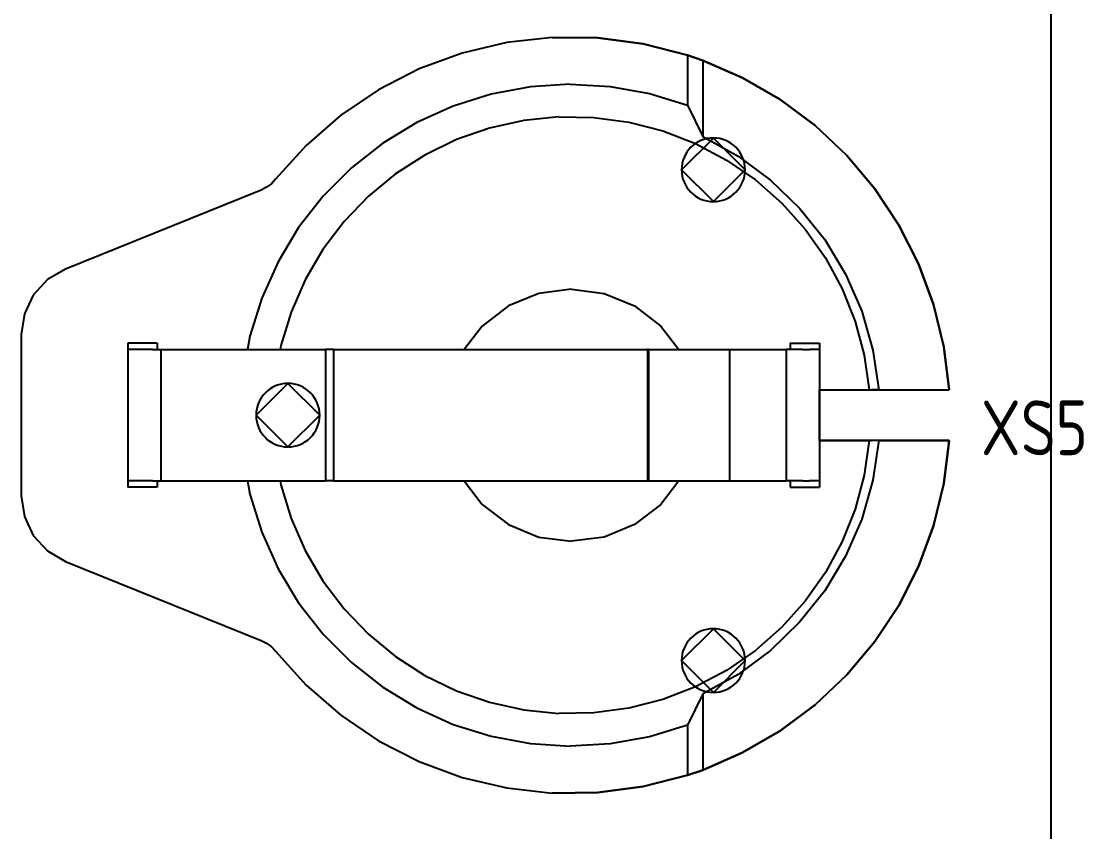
# Model space of a CAD drawing. Header units: inches. Extents: x 0 to 841, y -594 to 0.
# Drawn here: x 367.84 to 394.56, y -207.42 to -187.01 of the extents above; entities that cross this region are included whole.
import ezdxf

# ---------------------------------------------------------------- set-up
doc = ezdxf.new("R2010")
doc.units = ezdxf.units.IN
doc.header["$MEASUREMENT"] = 0
doc.styles.add('GOST type A0', font='gost.TTF', dxfattribs={"height": 2.116667})

msp = doc.modelspace()

# ---------------------------------------------------------------- linework, layer by layer
at = {"color": 7}
for p, q in [((393.746, -241.354), (393.746, -60.754)), ((380.048, -187.549), (378.928, -187.814)), ((380.048, -187.549), (378.928, -187.814)), ((380.048, -187.549), (378.928, -187.814)), ((380.048, -187.549), (378.928, -187.814)), ((381.192, -187.42), (380.048, -187.549)), ((381.192, -187.42), (380.048, -187.549)), ((381.192, -187.42), (380.048, -187.549)), ((381.192, -187.42), (380.048, -187.549)), ((382.343, -187.431), (381.192, -187.42)), ((381.192, -187.42), (382.343, -187.431)), ((382.343, -187.431), (381.192, -187.42)), ((381.192, -187.42), (382.343, -187.431)), ((383.484, -187.581), (382.343, -187.431)), ((382.343, -187.431), (383.484, -187.581)), ((383.484, -187.581), (382.343, -187.431)), ((382.343, -187.431), (383.484, -187.581)), ((384.599, -187.867), (383.484, -187.581)), ((383.484, -187.581), (384.599, -187.867)), ((384.599, -187.867), (383.484, -187.581)), ((383.484, -187.581), (384.599, -187.867)), ((378.928, -187.814), (377.848, -188.212)), ((378.928, -187.814), (377.848, -188.212)), ((378.928, -187.814), (377.848, -188.212)), ((378.928, -187.814), (377.848, -188.212)), ((384.98, -187.999), (384.599, -187.867)), ((384.599, -187.867), (384.599, -189.128)), ((384.599, -187.867), (384.98, -187.999)), ((384.98, -187.999), (384.599, -187.867)), ((384.599, -187.867), (384.599, -189.128)), ((384.599, -187.867), (384.98, -187.999)), ((385.983, -188.437), (384.98, -187.999)), ((384.98, -187.999), (384.98, -189.916)), ((384.98, -187.999), (385.983, -188.437)), ((385.983, -188.437), (384.98, -187.999)), ((384.98, -187.999), (384.98, -189.916)), ((384.98, -187.999), (385.983, -188.437)), ((377.848, -188.212), (376.824, -188.738)), ((377.848, -188.212), (376.824, -188.738)), ((377.848, -188.212), (376.824, -188.738)), ((377.848, -188.212), (376.824, -188.738)), ((386.93, -188.987), (385.983, -188.437)), ((385.983, -188.437), (386.93, -188.987)), ((386.93, -188.987), (385.983, -188.437)), ((385.983, -188.437), (386.93, -188.987)), ((380.646, -188.664), (379.659, -188.848)), ((380.646, -188.664), (379.659, -188.848)), ((381.648, -188.6), (380.646, -188.664)), ((381.648, -188.6), (380.646, -188.664)), ((381.648, -188.6), (382.651, -188.657)), ((381.648, -188.6), (382.651, -188.657)), ((382.651, -188.657), (383.639, -188.834)), ((382.651, -188.657), (383.639, -188.834)), ((376.824, -188.738), (375.871, -189.383)), ((376.824, -188.738), (375.871, -189.383)), ((376.824, -188.738), (375.871, -189.383)), ((376.824, -188.738), (375.871, -189.383)), ((379.659, -188.848), (378.702, -189.149)), ((379.659, -188.848), (378.702, -189.149)), ((383.639, -188.834), (384.599, -189.128)), ((383.639, -188.834), (384.599, -189.128)), ((378.702, -189.149), (377.787, -189.564)), ((378.702, -189.149), (377.787, -189.564)), ((384.599, -189.128), (384.98, -189.916)), ((384.599, -189.128), (384.98, -189.916)), ((387.807, -189.642), (386.93, -188.987)), ((386.93, -188.987), (387.807, -189.642)), ((387.807, -189.642), (386.93, -188.987)), ((386.93, -188.987), (387.807, -189.642)), ((375.871, -189.383), (375.002, -190.139)), ((375.871, -189.383), (375.002, -190.139)), ((375.871, -189.383), (375.002, -190.139)), ((375.871, -189.383), (375.002, -190.139)), ((381.36, -189.423), (380.481, -189.512)), ((381.36, -189.423), (380.481, -189.512)), ((381.36, -189.423), (382.243, -189.438)), ((381.36, -189.423), (382.243, -189.438)), ((382.243, -189.438), (383.119, -189.556)), ((382.243, -189.438), (383.119, -189.556)), ((377.787, -189.564), (376.929, -190.085)), ((377.787, -189.564), (376.929, -190.085)), ((379.619, -189.704), (378.785, -189.995)), ((379.619, -189.704), (378.785, -189.995)), ((380.481, -189.512), (379.619, -189.704)), ((380.481, -189.512), (379.619, -189.704)), ((383.119, -189.556), (383.974, -189.776)), ((383.119, -189.556), (383.974, -189.776)), ((383.974, -189.776), (384.798, -190.094)), ((383.974, -189.776), (384.798, -190.094)), ((388.603, -190.393), (387.807, -189.642)), ((387.807, -189.642), (388.603, -190.393)), ((388.603, -190.393), (387.807, -189.642)), ((387.807, -189.642), (388.603, -190.393)), ((378.785, -189.995), (377.991, -190.382)), ((378.785, -189.995), (377.991, -190.382)), ((385.246, -189.954), (384.446, -190.754)), ((384.98, -189.916), (385.869, -190.408)), ((384.98, -189.916), (385.869, -190.408)), ((386.046, -190.754), (385.246, -189.954)), ((375.002, -190.139), (374.231, -190.994)), ((375.002, -190.139), (374.231, -190.994)), ((375.002, -190.139), (374.231, -190.994)), ((375.002, -190.139), (374.231, -190.994)), ((376.929, -190.085), (376.14, -190.706)), ((376.929, -190.085), (376.14, -190.706)), ((384.798, -190.094), (385.579, -190.508)), ((384.798, -190.094), (385.579, -190.508)), ((377.991, -190.382), (377.248, -190.86)), ((377.991, -190.382), (377.248, -190.86)), ((385.579, -190.508), (386.305, -191.01)), ((385.579, -190.508), (386.305, -191.01)), ((385.869, -190.408), (386.686, -191.012)), ((385.869, -190.408), (386.686, -191.012)), ((389.308, -191.231), (388.603, -190.393)), ((388.603, -190.393), (389.308, -191.231)), ((389.308, -191.231), (388.603, -190.393)), ((388.603, -190.393), (389.308, -191.231)), ((376.14, -190.706), (375.431, -191.417)), ((376.14, -190.706), (375.431, -191.417)), ((384.446, -190.754), (385.246, -191.554)), ((385.246, -191.554), (386.046, -190.754)), ((374.127, -191.104), (374.005, -191.195)), ((374.127, -191.104), (374.005, -191.195)), ((374.127, -191.104), (374.005, -191.195)), ((374.127, -191.104), (374.005, -191.195)), ((374.231, -190.994), (374.127, -191.104)), ((374.231, -190.994), (374.127, -191.104)), ((374.231, -190.994), (374.127, -191.104)), ((374.231, -190.994), (374.127, -191.104)), ((377.248, -190.86), (376.567, -191.422)), ((377.248, -190.86), (376.567, -191.422)), ((386.305, -191.01), (386.968, -191.593)), ((386.305, -191.01), (386.968, -191.593)), ((386.686, -191.012), (387.417, -191.718)), ((386.686, -191.012), (387.417, -191.718)), ((373.869, -191.264), (368.947, -193.253)), ((373.869, -191.264), (368.947, -193.253)), ((373.869, -191.264), (368.947, -193.253)), ((373.869, -191.264), (368.947, -193.253)), ((374.005, -191.195), (373.869, -191.264)), ((374.005, -191.195), (373.869, -191.264)), ((374.005, -191.195), (373.869, -191.264)), ((374.005, -191.195), (373.869, -191.264)), ((389.912, -192.145), (389.308, -191.231)), ((389.308, -191.231), (389.912, -192.145)), ((389.912, -192.145), (389.308, -191.231)), ((389.308, -191.231), (389.912, -192.145)), ((375.431, -191.417), (374.813, -192.208)), ((375.431, -191.417), (374.813, -192.208)), ((376.567, -191.422), (375.955, -192.059)), ((376.567, -191.422), (375.955, -192.059)), ((386.968, -191.593), (387.558, -192.251)), ((386.968, -191.593), (387.558, -192.251)), ((387.417, -191.718), (388.05, -192.513)), ((387.417, -191.718), (388.05, -192.513)), ((375.955, -192.059), (375.423, -192.764)), ((375.955, -192.059), (375.423, -192.764)), ((390.407, -193.121), (389.912, -192.145)), ((389.912, -192.145), (390.407, -193.121)), ((390.407, -193.121), (389.912, -192.145)), ((389.912, -192.145), (390.407, -193.121)), ((374.813, -192.208), (374.295, -193.068)), ((374.813, -192.208), (374.295, -193.068)), ((387.558, -192.251), (388.067, -192.973)), ((387.558, -192.251), (388.067, -192.973)), ((388.05, -192.513), (388.573, -193.384)), ((388.05, -192.513), (388.573, -193.384)), ((375.423, -192.764), (374.977, -193.527)), ((375.423, -192.764), (374.977, -193.527)), ((388.067, -192.973), (388.487, -193.75)), ((388.067, -192.973), (388.487, -193.75)), ((374.295, -193.068), (373.884, -193.984)), ((374.295, -193.068), (373.884, -193.984)), ((390.787, -194.148), (390.407, -193.121)), ((390.407, -193.121), (390.787, -194.148)), ((390.787, -194.148), (390.407, -193.121)), ((390.407, -193.121), (390.787, -194.148)), ((368.947, -193.253), (368.494, -193.519)), ((368.947, -193.253), (368.494, -193.519)), ((368.947, -193.253), (368.494, -193.519)), ((368.947, -193.253), (368.494, -193.519)), ((388.573, -193.384), (388.978, -194.316)), ((388.573, -193.384), (388.978, -194.316)), ((368.494, -193.519), (368.139, -193.907)), ((368.494, -193.519), (368.139, -193.907)), ((368.494, -193.519), (368.139, -193.907)), ((368.494, -193.519), (368.139, -193.907)), ((374.977, -193.527), (374.624, -194.336)), ((374.977, -193.527), (374.624, -194.336)), ((381.678, -193.758), (380.856, -193.866)), ((381.678, -193.758), (380.856, -193.866)), ((381.678, -193.758), (382.5, -193.866)), ((381.678, -193.758), (382.5, -193.866)), ((388.487, -193.75), (388.814, -194.57)), ((388.487, -193.75), (388.814, -194.57)), ((368.139, -193.907), (367.913, -194.381)), ((368.139, -193.907), (367.913, -194.381)), ((368.139, -193.907), (367.913, -194.381)), ((368.139, -193.907), (367.913, -194.381)), ((373.884, -193.984), (373.586, -194.943)), ((373.884, -193.984), (373.586, -194.943)), ((380.856, -193.866), (380.09, -194.183)), ((380.856, -193.866), (380.09, -194.183)), ((382.5, -193.866), (383.265, -194.183)), ((382.5, -193.866), (383.265, -194.183)), ((380.09, -194.183), (379.433, -194.688)), ((380.09, -194.183), (379.433, -194.688)), ((383.265, -194.183), (383.923, -194.688)), ((383.265, -194.183), (383.923, -194.688)), ((388.978, -194.316), (389.258, -195.293)), ((388.978, -194.316), (389.258, -195.293)), ((391.046, -195.212), (390.787, -194.148)), ((390.787, -194.148), (391.046, -195.212)), ((391.046, -195.212), (390.787, -194.148)), ((390.787, -194.148), (391.046, -195.212)), ((367.913, -194.381), (367.835, -194.901)), ((367.913, -194.381), (367.835, -194.901)), ((367.913, -194.381), (367.835, -194.901)), ((367.913, -194.381), (367.835, -194.901)), ((374.624, -194.336), (374.368, -195.182)), ((374.624, -194.336), (374.368, -195.182)), ((388.814, -194.57), (389.042, -195.424)), ((388.814, -194.57), (389.042, -195.424)), ((379.433, -194.688), (378.977, -195.282)), ((379.433, -194.688), (378.977, -195.282)), ((383.923, -194.688), (384.379, -195.282)), ((383.923, -194.688), (384.379, -195.282)), ((367.835, -194.901), (367.835, -198.965)), ((367.835, -194.901), (367.835, -198.965)), ((367.835, -194.901), (367.835, -198.965)), ((367.835, -194.901), (367.835, -198.965)), ((373.586, -194.943), (373.524, -195.282)), ((373.586, -194.943), (373.524, -195.282)), ((371.251, -195.123), (370.515, -195.123)), ((370.515, -195.123), (370.515, -198.743)), ((371.251, -195.123), (370.515, -195.123)), ((370.515, -195.123), (370.515, -198.743)), ((370.543, -195.282), (370.515, -195.282)), ((370.543, -195.282), (370.515, -195.282)), ((370.627, -195.282), (370.543, -195.282)), ((370.627, -195.282), (370.543, -195.282)), ((370.76, -195.282), (370.627, -195.282)), ((370.76, -195.282), (370.627, -195.282)), ((370.933, -195.282), (370.76, -195.282)), ((370.933, -195.282), (370.76, -195.282)), ((371.135, -195.282), (370.933, -195.282)), ((371.135, -195.282), (370.933, -195.282)), ((371.135, -195.282), (371.351, -195.282)), ((371.135, -195.282), (371.351, -195.282)), ((371.251, -195.123), (371.251, -195.282)), ((371.251, -195.123), (371.251, -195.282)), ((371.351, -195.282), (375.493, -195.282)), ((371.351, -195.282), (371.351, -198.584)), ((371.351, -195.282), (375.493, -195.282)), ((371.351, -195.282), (371.351, -198.584)), ((374.368, -195.182), (374.35, -195.282)), ((374.368, -195.182), (374.35, -195.282)), ((375.56, -195.282), (375.493, -195.282)), ((375.493, -195.282), (375.493, -198.584)), ((375.56, -195.282), (375.493, -195.282)), ((375.493, -195.282), (375.493, -198.584)), ((375.627, -195.282), (375.56, -195.282)), ((375.627, -195.282), (375.56, -195.282)), ((375.693, -195.282), (375.627, -195.282)), ((375.693, -195.282), (375.627, -195.282)), ((375.693, -195.282), (383.587, -195.282)), ((375.693, -195.282), (375.693, -198.584)), ((375.693, -195.282), (383.587, -195.282)), ((375.693, -195.282), (375.693, -198.584)), ((383.595, -195.282), (383.587, -195.282)), ((383.587, -195.282), (387.077, -195.282)), ((383.587, -195.282), (383.587, -198.584)), ((383.595, -195.282), (383.587, -195.282)), ((383.587, -195.282), (387.077, -195.282)), ((383.587, -195.282), (383.587, -198.584)), ((383.603, -195.282), (383.595, -195.282)), ((383.603, -195.282), (383.595, -195.282)), ((383.611, -195.282), (383.603, -195.282)), ((383.611, -195.282), (383.603, -195.282)), ((383.611, -195.282), (385.649, -195.282)), ((383.611, -195.282), (383.611, -198.584)), ((383.611, -195.282), (385.649, -195.282)), ((383.611, -195.282), (383.611, -198.584)), ((385.649, -195.282), (385.649, -198.584)), ((385.649, -195.282), (385.649, -198.584)), ((387.294, -195.282), (387.077, -195.282)), ((387.077, -195.282), (387.077, -198.584)), ((387.294, -195.282), (387.077, -195.282)), ((387.077, -195.282), (387.077, -198.584)), ((387.177, -195.123), (387.914, -195.123)), ((387.177, -195.123), (387.177, -195.282)), ((387.177, -195.123), (387.914, -195.123)), ((387.177, -195.123), (387.177, -195.282)), ((387.495, -195.282), (387.294, -195.282)), ((387.495, -195.282), (387.294, -195.282)), ((387.495, -195.282), (387.669, -195.282)), ((387.495, -195.282), (387.669, -195.282)), ((387.802, -195.282), (387.669, -195.282)), ((387.802, -195.282), (387.669, -195.282)), ((387.885, -195.282), (387.802, -195.282)), ((387.885, -195.282), (387.802, -195.282)), ((387.914, -195.282), (387.885, -195.282)), ((387.914, -195.282), (387.885, -195.282)), ((387.914, -195.123), (387.914, -196.298)), ((387.914, -195.123), (387.914, -196.298)), ((389.258, -195.293), (389.407, -196.298)), ((389.258, -195.293), (389.407, -196.298)), ((391.182, -196.298), (391.046, -195.212)), ((391.046, -195.212), (391.182, -196.298)), ((391.182, -196.298), (391.046, -195.212)), ((391.046, -195.212), (391.182, -196.298)), ((389.042, -195.424), (389.168, -196.298)), ((389.042, -195.424), (389.168, -196.298)), ((374.543, -196.133), (373.743, -196.933)), ((375.343, -196.933), (374.543, -196.133)), ((387.914, -197.568), (387.914, -196.298)), ((387.914, -196.298), (389.168, -196.298)), ((387.914, -196.298), (387.914, -197.568)), ((387.914, -196.298), (389.168, -196.298)), ((387.914, -197.568), (387.914, -196.298)), ((387.914, -196.298), (389.168, -196.298)), ((387.914, -196.298), (387.914, -197.568)), ((387.914, -196.298), (389.168, -196.298)), ((389.168, -196.298), (389.229, -196.298)), ((389.168, -196.298), (389.229, -196.298)), ((389.168, -196.298), (389.229, -196.298)), ((389.168, -196.298), (389.229, -196.298)), ((389.229, -196.298), (389.407, -196.298)), ((389.407, -196.298), (389.229, -196.298)), ((389.229, -196.298), (389.407, -196.298)), ((389.407, -196.298), (389.229, -196.298)), ((389.407, -196.298), (391.182, -196.298)), ((389.407, -196.298), (391.182, -196.298)), ((389.407, -196.298), (391.182, -196.298)), ((389.407, -196.298), (391.182, -196.298)), ((373.743, -196.933), (374.543, -197.733)), ((374.543, -197.733), (375.343, -196.933)), ((389.168, -197.568), (387.914, -197.568)), ((387.914, -197.568), (387.914, -198.743)), ((387.914, -197.568), (389.168, -197.568)), ((389.168, -197.568), (387.914, -197.568)), ((387.914, -197.568), (387.914, -198.743)), ((387.914, -197.568), (389.168, -197.568)), ((389.168, -197.568), (389.042, -198.442)), ((389.168, -197.568), (389.042, -198.442)), ((389.229, -197.568), (389.168, -197.568)), ((389.168, -197.568), (389.229, -197.568)), ((389.229, -197.568), (389.168, -197.568)), ((389.168, -197.568), (389.229, -197.568)), ((389.407, -197.568), (389.229, -197.568)), ((389.407, -197.568), (389.229, -197.568)), ((389.407, -197.568), (389.229, -197.568)), ((389.407, -197.568), (389.229, -197.568)), ((389.407, -197.568), (389.258, -198.573)), ((389.407, -197.568), (389.258, -198.573)), ((391.182, -197.568), (389.407, -197.568)), ((389.407, -197.568), (391.182, -197.568)), ((391.182, -197.568), (389.407, -197.568)), ((389.407, -197.568), (391.182, -197.568)), ((391.046, -198.654), (391.182, -197.568)), ((391.182, -197.568), (391.046, -198.654)), ((391.046, -198.654), (391.182, -197.568)), ((391.182, -197.568), (391.046, -198.654)), ((370.543, -198.584), (370.515, -198.584)), ((370.543, -198.584), (370.515, -198.584)), ((370.627, -198.584), (370.543, -198.584)), ((370.627, -198.584), (370.543, -198.584)), ((370.76, -198.584), (370.627, -198.584)), ((370.76, -198.584), (370.627, -198.584)), ((370.933, -198.584), (370.76, -198.584)), ((370.933, -198.584), (370.76, -198.584)), ((371.135, -198.584), (370.933, -198.584)), ((371.135, -198.584), (370.933, -198.584)), ((371.135, -198.584), (371.351, -198.584)), ((371.135, -198.584), (371.351, -198.584)), ((371.251, -198.584), (371.251, -198.743)), ((371.251, -198.584), (371.251, -198.743)), ((371.351, -198.584), (375.493, -198.584)), ((371.351, -198.584), (375.493, -198.584)), ((373.524, -198.584), (373.586, -198.923)), ((373.524, -198.584), (373.586, -198.923)), ((374.35, -198.584), (374.368, -198.684)), ((374.35, -198.584), (374.368, -198.684)), ((375.56, -198.584), (375.493, -198.584)), ((375.56, -198.584), (375.493, -198.584)), ((375.627, -198.584), (375.56, -198.584)), ((375.627, -198.584), (375.56, -198.584)), ((375.693, -198.584), (375.627, -198.584)), ((375.693, -198.584), (375.627, -198.584)), ((375.693, -198.584), (383.587, -198.584)), ((375.693, -198.584), (383.587, -198.584)), ((378.977, -198.584), (379.433, -199.178)), ((378.977, -198.584), (379.433, -199.178)), ((383.595, -198.584), (383.587, -198.584)), ((383.587, -198.584), (387.077, -198.584)), ((383.595, -198.584), (383.587, -198.584)), ((383.587, -198.584), (387.077, -198.584)), ((383.603, -198.584), (383.595, -198.584)), ((383.603, -198.584), (383.595, -198.584)), ((383.611, -198.584), (383.603, -198.584)), ((383.611, -198.584), (383.603, -198.584)), ((383.611, -198.584), (385.649, -198.584)), ((383.611, -198.584), (385.649, -198.584)), ((384.379, -198.584), (383.923, -199.178)), ((384.379, -198.584), (383.923, -199.178)), ((387.294, -198.584), (387.077, -198.584)), ((387.294, -198.584), (387.077, -198.584)), ((387.177, -198.584), (387.177, -198.743)), ((387.177, -198.584), (387.177, -198.743)), ((387.495, -198.584), (387.294, -198.584)), ((387.495, -198.584), (387.294, -198.584)), ((387.495, -198.584), (387.669, -198.584)), ((387.495, -198.584), (387.669, -198.584)), ((387.802, -198.584), (387.669, -198.584)), ((387.802, -198.584), (387.669, -198.584)), ((387.885, -198.584), (387.802, -198.584)), ((387.885, -198.584), (387.802, -198.584)), ((387.914, -198.584), (387.885, -198.584)), ((387.914, -198.584), (387.885, -198.584)), ((389.042, -198.442), (388.814, -199.296)), ((389.042, -198.442), (388.814, -199.296)), ((389.258, -198.573), (388.978, -199.55)), ((389.258, -198.573), (388.978, -199.55)), ((371.251, -198.743), (370.515, -198.743)), ((371.251, -198.743), (370.515, -198.743)), ((374.368, -198.684), (374.624, -199.53)), ((374.368, -198.684), (374.624, -199.53)), ((387.177, -198.743), (387.914, -198.743)), ((387.177, -198.743), (387.914, -198.743)), ((390.787, -199.718), (391.046, -198.654)), ((391.046, -198.654), (390.787, -199.718)), ((390.787, -199.718), (391.046, -198.654)), ((391.046, -198.654), (390.787, -199.718)), ((367.835, -198.965), (367.913, -199.485)), ((367.835, -198.965), (367.913, -199.485)), ((367.835, -198.965), (367.913, -199.485)), ((367.835, -198.965), (367.913, -199.485)), ((373.586, -198.923), (373.884, -199.882)), ((373.586, -198.923), (373.884, -199.882)), ((379.433, -199.178), (380.09, -199.683)), ((379.433, -199.178), (380.09, -199.683)), ((383.923, -199.178), (383.265, -199.683)), ((383.923, -199.178), (383.265, -199.683)), ((388.814, -199.296), (388.487, -200.116)), ((388.814, -199.296), (388.487, -200.116)), ((367.913, -199.485), (368.139, -199.959)), ((367.913, -199.485), (368.139, -199.959)), ((367.913, -199.485), (368.139, -199.959)), ((367.913, -199.485), (368.139, -199.959)), ((374.624, -199.53), (374.977, -200.339)), ((374.624, -199.53), (374.977, -200.339)), ((388.978, -199.55), (388.573, -200.482)), ((388.978, -199.55), (388.573, -200.482)), ((373.884, -199.882), (374.295, -200.798)), ((373.884, -199.882), (374.295, -200.798)), ((380.09, -199.683), (380.856, -200)), ((380.09, -199.683), (380.856, -200)), ((383.265, -199.683), (382.5, -200)), ((383.265, -199.683), (382.5, -200)), ((390.407, -200.745), (390.787, -199.718)), ((390.787, -199.718), (390.407, -200.745)), ((390.407, -200.745), (390.787, -199.718)), ((390.787, -199.718), (390.407, -200.745)), ((368.139, -199.959), (368.494, -200.347)), ((368.139, -199.959), (368.494, -200.347)), ((368.139, -199.959), (368.494, -200.347)), ((368.139, -199.959), (368.494, -200.347)), ((380.856, -200), (381.678, -200.108)), ((380.856, -200), (381.678, -200.108)), ((382.5, -200), (381.678, -200.108)), ((382.5, -200), (381.678, -200.108)), ((388.487, -200.116), (388.067, -200.893)), ((388.487, -200.116), (388.067, -200.893)), ((368.494, -200.347), (368.947, -200.614)), ((368.494, -200.347), (368.947, -200.614)), ((368.494, -200.347), (368.947, -200.614)), ((368.494, -200.347), (368.947, -200.614)), ((374.977, -200.339), (375.423, -201.102)), ((374.977, -200.339), (375.423, -201.102)), ((368.947, -200.614), (373.869, -202.602)), ((368.947, -200.614), (373.869, -202.602)), ((368.947, -200.614), (373.869, -202.602)), ((368.947, -200.614), (373.869, -202.602)), ((388.573, -200.482), (388.05, -201.353)), ((388.573, -200.482), (388.05, -201.353)), ((374.295, -200.798), (374.813, -201.658)), ((374.295, -200.798), (374.813, -201.658)), ((388.067, -200.893), (387.558, -201.615)), ((388.067, -200.893), (387.558, -201.615)), ((389.912, -201.722), (390.407, -200.745)), ((390.407, -200.745), (389.912, -201.722)), ((389.912, -201.722), (390.407, -200.745)), ((390.407, -200.745), (389.912, -201.722)), ((375.423, -201.102), (375.955, -201.807)), ((375.423, -201.102), (375.955, -201.807)), ((388.05, -201.353), (387.417, -202.148)), ((388.05, -201.353), (387.417, -202.148)), ((374.813, -201.658), (375.431, -202.449)), ((374.813, -201.658), (375.431, -202.449)), ((387.558, -201.615), (386.968, -202.273)), ((387.558, -201.615), (386.968, -202.273)), ((389.308, -202.635), (389.912, -201.722)), ((389.912, -201.722), (389.308, -202.635)), ((389.308, -202.635), (389.912, -201.722)), ((389.912, -201.722), (389.308, -202.635)), ((375.955, -201.807), (376.567, -202.444)), ((375.955, -201.807), (376.567, -202.444)), ((385.246, -202.312), (384.446, -203.112)), ((386.046, -203.112), (385.246, -202.312)), ((386.968, -202.273), (386.305, -202.857)), ((386.968, -202.273), (386.305, -202.857)), ((387.417, -202.148), (386.686, -202.854)), ((387.417, -202.148), (386.686, -202.854)), ((373.869, -202.602), (374.005, -202.671)), ((373.869, -202.602), (374.005, -202.671)), ((373.869, -202.602), (374.005, -202.671)), ((373.869, -202.602), (374.005, -202.671)), ((375.431, -202.449), (376.14, -203.16)), ((375.431, -202.449), (376.14, -203.16)), ((376.567, -202.444), (377.248, -203.006)), ((376.567, -202.444), (377.248, -203.006)), ((374.005, -202.671), (374.127, -202.762)), ((374.005, -202.671), (374.127, -202.762)), ((374.005, -202.671), (374.127, -202.762)), ((374.005, -202.671), (374.127, -202.762)), ((374.127, -202.762), (374.231, -202.872)), ((374.127, -202.762), (374.231, -202.872)), ((374.127, -202.762), (374.231, -202.872)), ((374.127, -202.762), (374.231, -202.872)), ((374.231, -202.872), (375.002, -203.727)), ((374.231, -202.872), (375.002, -203.727)), ((374.231, -202.872), (375.002, -203.727)), ((374.231, -202.872), (375.002, -203.727)), ((386.305, -202.857), (385.579, -203.358)), ((386.305, -202.857), (385.579, -203.358)), ((386.686, -202.854), (385.869, -203.458)), ((386.686, -202.854), (385.869, -203.458)), ((388.603, -203.473), (389.308, -202.635)), ((389.308, -202.635), (388.603, -203.473)), ((388.603, -203.473), (389.308, -202.635)), ((389.308, -202.635), (388.603, -203.473)), ((377.248, -203.006), (377.991, -203.484)), ((377.248, -203.006), (377.991, -203.484)), ((384.446, -203.112), (385.246, -203.912)), ((385.246, -203.912), (386.046, -203.112)), ((376.14, -203.16), (376.929, -203.781)), ((376.14, -203.16), (376.929, -203.781)), ((385.579, -203.358), (384.798, -203.772)), ((385.579, -203.358), (384.798, -203.772)), ((377.991, -203.484), (378.785, -203.871)), ((377.991, -203.484), (378.785, -203.871)), ((385.869, -203.458), (384.98, -203.95)), ((385.869, -203.458), (384.98, -203.95)), ((387.807, -204.224), (388.603, -203.473)), ((388.603, -203.473), (387.807, -204.224)), ((387.807, -204.224), (388.603, -203.473)), ((388.603, -203.473), (387.807, -204.224)), ((375.002, -203.727), (375.871, -204.483)), ((375.002, -203.727), (375.871, -204.483)), ((375.002, -203.727), (375.871, -204.483)), ((375.002, -203.727), (375.871, -204.483)), ((376.929, -203.781), (377.787, -204.302)), ((376.929, -203.781), (377.787, -204.302)), ((378.785, -203.871), (379.619, -204.162)), ((378.785, -203.871), (379.619, -204.162)), ((384.798, -203.772), (383.974, -204.09)), ((384.798, -203.772), (383.974, -204.09)), ((379.619, -204.162), (380.481, -204.354)), ((379.619, -204.162), (380.481, -204.354)), ((383.974, -204.09), (383.119, -204.31)), ((383.974, -204.09), (383.119, -204.31)), ((384.98, -203.95), (384.599, -204.738)), ((384.98, -203.95), (384.599, -204.738)), ((384.98, -203.95), (384.98, -205.867)), ((384.98, -203.95), (384.98, -205.867)), ((377.787, -204.302), (378.702, -204.717)), ((377.787, -204.302), (378.702, -204.717)), ((380.481, -204.354), (381.36, -204.443)), ((380.481, -204.354), (381.36, -204.443)), ((382.243, -204.429), (381.36, -204.443)), ((382.243, -204.429), (381.36, -204.443)), ((383.119, -204.31), (382.243, -204.429)), ((383.119, -204.31), (382.243, -204.429)), ((386.93, -204.879), (387.807, -204.224)), ((387.807, -204.224), (386.93, -204.879)), ((386.93, -204.879), (387.807, -204.224)), ((387.807, -204.224), (386.93, -204.879)), ((375.871, -204.483), (376.824, -205.128)), ((375.871, -204.483), (376.824, -205.128)), ((375.871, -204.483), (376.824, -205.128)), ((375.871, -204.483), (376.824, -205.128)), ((378.702, -204.717), (379.659, -205.018)), ((378.702, -204.717), (379.659, -205.018)), ((384.599, -204.738), (383.639, -205.032)), ((384.599, -204.738), (383.639, -205.032)), ((384.599, -204.738), (384.599, -205.999)), ((384.599, -204.738), (384.599, -205.999)), ((385.983, -205.43), (386.93, -204.879)), ((386.93, -204.879), (385.983, -205.43)), ((385.983, -205.43), (386.93, -204.879)), ((386.93, -204.879), (385.983, -205.43)), ((376.824, -205.128), (377.848, -205.654)), ((376.824, -205.128), (377.848, -205.654)), ((376.824, -205.128), (377.848, -205.654)), ((376.824, -205.128), (377.848, -205.654)), ((379.659, -205.018), (380.646, -205.202)), ((379.659, -205.018), (380.646, -205.202)), ((380.646, -205.202), (381.648, -205.266)), ((380.646, -205.202), (381.648, -205.266)), ((382.651, -205.21), (381.648, -205.266)), ((382.651, -205.21), (381.648, -205.266)), ((383.639, -205.032), (382.651, -205.21)), ((383.639, -205.032), (382.651, -205.21)), ((384.98, -205.867), (385.983, -205.43)), ((385.983, -205.43), (384.98, -205.867)), ((384.98, -205.867), (385.983, -205.43)), ((385.983, -205.43), (384.98, -205.867)), ((377.848, -205.654), (378.928, -206.052)), ((377.848, -205.654), (378.928, -206.052)), ((377.848, -205.654), (378.928, -206.052)), ((377.848, -205.654), (378.928, -206.052)), ((378.928, -206.052), (380.048, -206.318)), ((378.928, -206.052), (380.048, -206.318)), ((378.928, -206.052), (380.048, -206.318)), ((378.928, -206.052), (380.048, -206.318)), ((383.484, -206.285), (384.599, -205.999)), ((384.599, -205.999), (383.484, -206.285)), ((383.484, -206.285), (384.599, -205.999)), ((384.599, -205.999), (383.484, -206.285)), ((384.599, -205.999), (384.98, -205.867)), ((384.98, -205.867), (384.599, -205.999)), ((384.599, -205.999), (384.98, -205.867)), ((384.98, -205.867), (384.599, -205.999)), ((380.048, -206.318), (381.192, -206.446)), ((380.048, -206.318), (381.192, -206.446)), ((380.048, -206.318), (381.192, -206.446)), ((380.048, -206.318), (381.192, -206.446)), ((382.343, -206.435), (383.484, -206.285)), ((383.484, -206.285), (382.343, -206.435)), ((382.343, -206.435), (383.484, -206.285)), ((383.484, -206.285), (382.343, -206.435)), ((381.192, -206.446), (382.343, -206.435)), ((382.343, -206.435), (381.192, -206.446)), ((381.192, -206.446), (382.343, -206.435)), ((382.343, -206.435), (381.192, -206.446))]:
    msp.add_line(p, q, dxfattribs=at)
for centre, start, end in [((385.246, -190.754), 90, 180), ((385.246, -190.754), 0, 90), ((385.246, -190.754), 180, 270), ((385.246, -190.754), 270, 0), ((374.543, -196.933), 90, 180), ((374.543, -196.933), 0, 90), ((374.543, -196.933), 180, 270), ((374.543, -196.933), 270, 0), ((385.246, -203.112), 90, 180), ((385.246, -203.112), 0, 90), ((385.246, -203.112), 180, 270), ((385.246, -203.112), 270, 0)]:
    msp.add_arc(centre, 0.8, start, end, dxfattribs=at)

# ---------------------------------------------------------------- texts
at = {"color": 7, "style": 'GOST type A0'}
msp.add_text('XS5', height=1.3796, dxfattribs=at).set_placement((391.977, -197.94))

doc.saveas('drawing.dxf')
